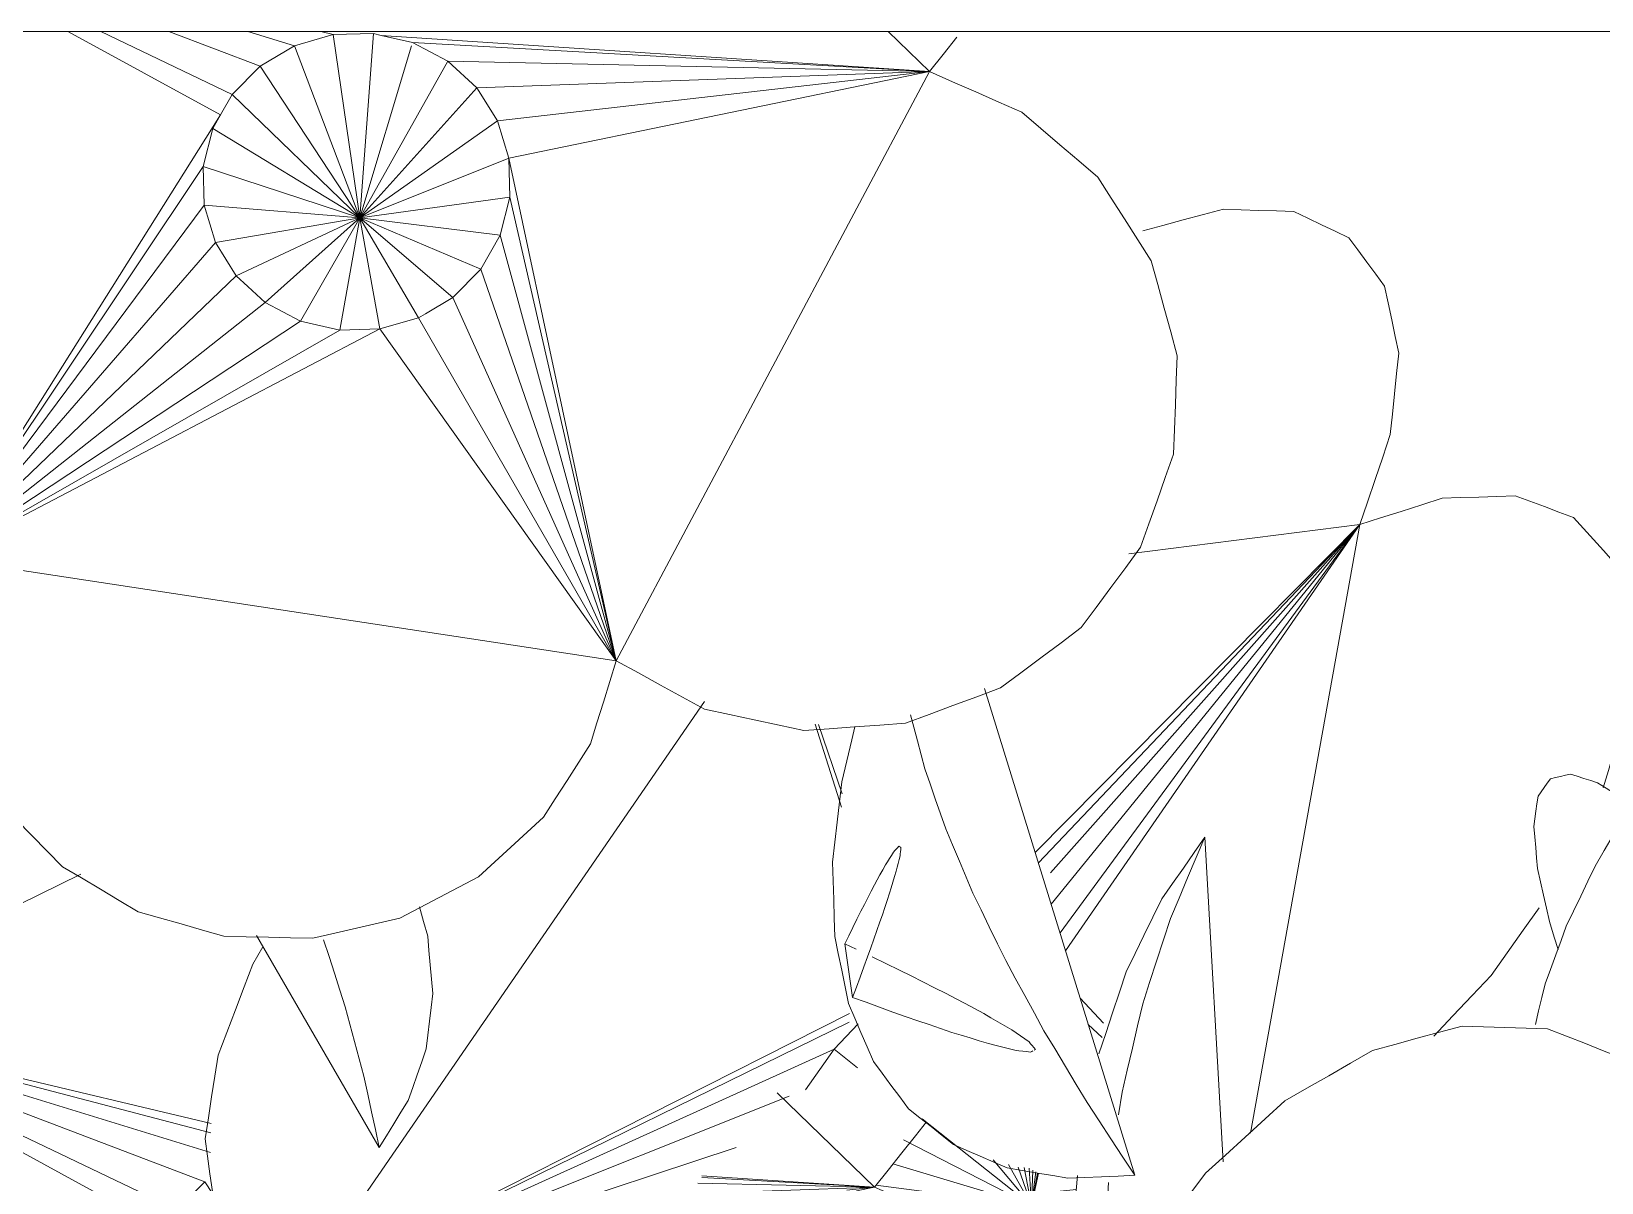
# Model space of a CAD drawing. Header units: metres. Extents: x -18.34 to -13.25, y -25.49 to -16.26.
# Drawn here: x -14.8534 to -14.7678, y -20.974 to -20.9112 of the extents above; entities that cross this region are included whole.
import ezdxf

# ---------------------------------------------------------------- set-up
doc = ezdxf.new("R2010")
doc.units = ezdxf.units.M
for name, color, linetype, lineweight in [('Importações nas famílias', 7, 'Continuous', 5), ('Quadro estrutural', 7, 'Continuous', 5), ('Vegetação', 7, 'Continuous', 5)]:
    doc.layers.add(name, color=color, linetype=linetype, lineweight=lineweight)

# ---------------------------------------------------------------- blocks, each defined once
blk = doc.blocks.new('Planta_pergolado_12200 - plantas pergolado_skp_Component_17-V3954-Pavimento 02 - Executivo')
at = {"layer": 'Importações nas famílias', "color": 9}
for p, q in [((0.052489, 0.120767), (0.046897, 0.083978)), ((0.052489, 0.120767), (0.067889, 0.104693)), ((0.052489, 0.120767), (0.069695, 0.105831)), ((0.052489, 0.120767), (0.071728, 0.106444)), ((0.052489, 0.120767), (0.073848, 0.106491)), ((0.052489, 0.120767), (0.076658, 0.105546)), ((0.064987, 0.096861), (0.052489, 0.120767)), ((0.052489, 0.120767), (0.064929, 0.099055)), ((0.052489, 0.120767), (0.065421, 0.101186)), ((0.052489, 0.120767), (0.066431, 0.103109)), ((0.076658, 0.105546), (0.081206, 0.113867)), ((0.077776, 0.104913), (0.081206, 0.112081)), ((0.079316, 0.103395), (0.081206, 0.108367)), ((0.069695, 0.105831), (0.071728, 0.106444)), ((0.071043, 0.097965), (0.073848, 0.106491)), ((0.071728, 0.106444), (0.071043, 0.097965)), ((0.071728, 0.106444), (0.073848, 0.106491)), ((0.073848, 0.106491), (0.075911, 0.105969)), ((0.067889, 0.104693), (0.069695, 0.105831)), ((0.069695, 0.105831), (0.071043, 0.097965)), ((0.075911, 0.105969), (0.071043, 0.097965)), ((0.075911, 0.105969), (0.076658, 0.105546)), ((0.076658, 0.105546), (0.077776, 0.104913)), ((0.067305, 0.104059), (0.067889, 0.104693)), ((0.071043, 0.097965), (0.067889, 0.104693)), ((0.071043, 0.097965), (0.077776, 0.104913)), ((0.077776, 0.104913), (0.079316, 0.103395)), ((0.066431, 0.103109), (0.067305, 0.104059)), ((0.080426, 0.101519), (0.081206, 0.104059)), ((0.065421, 0.101186), (0.066431, 0.103109)), ((0.066431, 0.103109), (0.071043, 0.097965)), ((0.071043, 0.097965), (0.079316, 0.103395)), ((0.079316, 0.103395), (0.080426, 0.101519)), ((0.064929, 0.099055), (0.065421, 0.101186)), ((0.071043, 0.097965), (0.065421, 0.101186)), ((0.071043, 0.097965), (0.080426, 0.101519)), ((0.080426, 0.101519), (0.081031, 0.099412)), ((0.071043, 0.097965), (0.081031, 0.099412)), ((0.081206, 0.100082), (0.081031, 0.099412)), ((0.081031, 0.099412), (0.081089, 0.097219)), ((0.071043, 0.097965), (0.064929, 0.099055)), ((0.064987, 0.096861), (0.064929, 0.099055)), ((0.071043, 0.097965), (0.064987, 0.096861)), ((0.065592, 0.094754), (0.071043, 0.097965)), ((0.071043, 0.097965), (0.066702, 0.092878)), ((0.071043, 0.097965), (0.068242, 0.091361)), ((0.071043, 0.097965), (0.070107, 0.090305)), ((0.071043, 0.097965), (0.07217, 0.089782)), ((0.071043, 0.097965), (0.07429, 0.089829)), ((0.071043, 0.097965), (0.076323, 0.090443)), ((0.071043, 0.097965), (0.078129, 0.09158)), ((0.071043, 0.097965), (0.079587, 0.093164)), ((0.071043, 0.097965), (0.080415, 0.095142)), ((0.071043, 0.097965), (0.081089, 0.097219)), ((0.064987, 0.096861), (0.046897, 0.083978)), ((0.065592, 0.094754), (0.064987, 0.096861)), ((0.08099, 0.09679), (0.079021, 0.066899)), ((0.08099, 0.09679), (0.080597, 0.095088)), ((0.081089, 0.097219), (0.08099, 0.09679)), ((0.080597, 0.095088), (0.079021, 0.066899)), ((0.080597, 0.095088), (0.079587, 0.093164)), ((0.065592, 0.094754), (0.046897, 0.083978)), ((0.065815, 0.094377), (0.065592, 0.094754)), ((0.065815, 0.094377), (0.066702, 0.092878)), ((0.046897, 0.083978), (0.066702, 0.092878)), ((0.066702, 0.092878), (0.068242, 0.091361)), ((0.079587, 0.093164), (0.078129, 0.09158)), ((0.079587, 0.093164), (0.079021, 0.066899)), ((0.046897, 0.083978), (0.068242, 0.091361)), ((0.068242, 0.091361), (0.070107, 0.090305)), ((0.078129, 0.09158), (0.076323, 0.090443)), ((0.078129, 0.09158), (0.079021, 0.066899)), ((0.070107, 0.090305), (0.046897, 0.083978)), ((0.070107, 0.090305), (0.07217, 0.089782)), ((0.076323, 0.090443), (0.07429, 0.089829)), ((0.076323, 0.090443), (0.079021, 0.066899)), ((0.046897, 0.083978), (0.07429, 0.089829)), ((0.07217, 0.089782), (0.046897, 0.083978)), ((0.07217, 0.089782), (0.07429, 0.089829)), ((0.07429, 0.089829), (0.079021, 0.066899)), ((0.079021, 0.066899), (0.046897, 0.083978)), ((0.079021, 0.066899), (0.081206, 0.069151))]:
    blk.add_line(p, q, dxfattribs=at)
at = {"layer": 'Importações nas famílias', "color": 9, "flags": 128}
for points in [[(0.035679, 0.11417), (0.03653, 0.115003), (0.037382, 0.115836), (0.038234, 0.116669), (0.039086, 0.117502)], [(0.033226, 0.110033), (0.033839, 0.111067), (0.034452, 0.112102), (0.035065, 0.113136), (0.035679, 0.11417)], [(0.031896, 0.105375), (0.032229, 0.10654), (0.032561, 0.107704), (0.032894, 0.108869), (0.033226, 0.110033)], [(0.031779, 0.100512), (0.031808, 0.101728), (0.031838, 0.102943), (0.031867, 0.104159), (0.031896, 0.105375)], [(0.032883, 0.095776), (0.032607, 0.09696), (0.032331, 0.098144), (0.032055, 0.099328), (0.031779, 0.100512)], [(0.035132, 0.091489), (0.03457, 0.09256), (0.034007, 0.093632), (0.033445, 0.094704), (0.032883, 0.095776)], [(0.038374, 0.087944), (0.037563, 0.08883), (0.036753, 0.089716), (0.035942, 0.090603), (0.035132, 0.091489)], [(0.042386, 0.085382), (0.041383, 0.086022), (0.04038, 0.086663), (0.039377, 0.087303), (0.038374, 0.087944)], [(0.046897, 0.083978), (0.04577, 0.084329), (0.044642, 0.08468), (0.043514, 0.085031), (0.042386, 0.085382)], [(0.044267, 0.07916), (0.044924, 0.080365), (0.045582, 0.081569), (0.04624, 0.082774), (0.046897, 0.083978)], [(0.0431, 0.073753), (0.043392, 0.075105), (0.043683, 0.076457), (0.043975, 0.077809), (0.044267, 0.07916)], [(0.043496, 0.068219), (0.043397, 0.069602), (0.043298, 0.070986), (0.043199, 0.07237), (0.0431, 0.073753)], [(0.045422, 0.063029), (0.044941, 0.064327), (0.044459, 0.065624), (0.043978, 0.066921), (0.043496, 0.068219)], [(0.079021, 0.066899), (0.078466, 0.06564), (0.07791, 0.064381), (0.077355, 0.063122), (0.076799, 0.061864)], [(0.080889, 0.065409), (0.079955, 0.066154), (0.079021, 0.066899)], [(0.048713, 0.058629), (0.04789, 0.059729), (0.047068, 0.060829), (0.046245, 0.061929), (0.045422, 0.063029)], [(0.076799, 0.061864), (0.075915, 0.060827), (0.07503, 0.05979), (0.074146, 0.058754), (0.073261, 0.057717)], [(0.053088, 0.055394), (0.051994, 0.056203), (0.0509, 0.057012), (0.049807, 0.05782), (0.048713, 0.058629)], [(0.073261, 0.057717), (0.072123, 0.056991), (0.070985, 0.056265), (0.069847, 0.055539), (0.068709, 0.054814)], [(0.058172, 0.0536), (0.056901, 0.054049), (0.05563, 0.054497), (0.054359, 0.054945), (0.053088, 0.055394)], [(0.068709, 0.054814), (0.067415, 0.05446), (0.066121, 0.054107), (0.064826, 0.053754), (0.063532, 0.053401)], [(0.063532, 0.053401), (0.062192, 0.053451), (0.060852, 0.0535), (0.059512, 0.05355), (0.058172, 0.0536)]]:
    blk.add_lwpolyline(points, dxfattribs=at)
blk = doc.blocks.new('Planta_pergolado_12200 - plantas pergolado_skp_Component_16-V3955-Pavimento 02 - Executivo')
blk.add_blockref('Planta_pergolado_12200 - plantas pergolado_skp_Component_17-V3954-Pavimento 02 - Executivo', (0, 0))
blk = doc.blocks.new('Planta_pergolado_12200 - plantas pergolado_skp_Component_17-V3965-Pavimento 02 - Executivo')
at = {"layer": 'Importações nas famílias', "color": 9}
for p, q in [((-0.002443, 0.140535), (-0.001881, 0.141145)), ((0.014438, 0.127395), (0.027264, 0.129434)), ((0.015853, 0.108557), (0.027264, 0.129434)), ((0.016971, 0.107923), (0.027264, 0.129434)), ((0.018511, 0.106406), (0.027264, 0.129434)), ((0.020103, 0.1061), (0.027264, 0.129434)), ((0.027264, 0.129434), (0.021178, 0.106077)), ((0.027264, 0.129434), (0.021679, 0.106066)), ((0.035281, 0.113157), (0.027264, 0.129434)), ((-0.004665, 0.124358), (0.005966, 0.126048)), ((-0.006395, 0.121772), (-0.000688, 0.115816)), ((-0.006252, 0.121986), (-0.000109, 0.116653)), ((-0.006138, 0.122156), (0.000354, 0.117323)), ((-0.006061, 0.12227), (0.000665, 0.117775)), ((-0.00602, 0.122332), (0.000832, 0.118016)), ((-0.002661, 0.11296), (-0.006965, 0.121193)), ((-0.006864, 0.121243), (-0.002364, 0.113389)), ((-0.0067, 0.12133), (-0.001899, 0.114062)), ((-0.00655, 0.12154), (-0.001314, 0.114909)), ((-0.009007, 0.119233), (-0.011721, 0.101372)), ((0.009056, 0.112167), (0.013043, 0.109502)), ((0.009604, 0.112492), (0.015853, 0.108557)), ((0.008211, 0.111474), (0.010923, 0.109455)), ((0.006951, 0.110525), (0.00889, 0.108842)), ((0.005379, 0.109483), (0.007084, 0.107704)), ((0.007084, 0.107704), (0.00889, 0.108842)), ((0.00889, 0.108842), (0.010923, 0.109455)), ((0.00889, 0.108842), (0.009724, 0.103979)), ((0.010923, 0.109455), (0.010436, 0.103424)), ((0.010891, 0.102961), (0.013043, 0.109502)), ((0.010923, 0.109455), (0.013043, 0.109502)), ((0.015106, 0.108979), (0.011212, 0.102577)), ((0.013043, 0.109502), (0.015106, 0.108979)), ((0.015106, 0.108979), (0.015853, 0.108557)), ((0.011532, 0.10231), (0.016971, 0.107923)), ((0.015853, 0.108557), (0.016971, 0.107923)), ((0.016971, 0.107923), (0.018511, 0.106406)), ((0.0065, 0.107069), (0.007084, 0.107704)), ((0.00812, 0.105493), (0.007084, 0.107704)), ((0.017188, 0.105537), (0.018511, 0.106406)), ((0.011822, 0.102015), (0.014086, 0.103501)), ((0.012137, 0.101695), (0.012958, 0.102006)), ((0.004787, 0.097765), (0.004182, 0.099872)), ((0.00501, 0.097388), (0.004787, 0.097765)), ((0.00501, 0.097388), (0.005897, 0.095889)), ((0.005897, 0.095889), (0.007437, 0.094371)), ((0.006489, 0.096583), (0.005966, 0.09597)), ((0.007764, 0.095142), (0.007437, 0.094371)), ((0.005966, 0.093862), (0.007437, 0.094371)), ((0.007437, 0.094371), (0.009302, 0.093315)), ((0.009302, 0.093315), (0.005981, 0.09241)), ((0.006068, 0.091256), (0.00997, 0.092089)), ((0.009629, 0.092394), (0.00608, 0.091579)), ((-0.017405, 0.088077), (-0.018418, 0.088393)), ((0.015396, 0.083576), (0.015686, 0.082173)), ((0.016958, 0.080884), (0.017146, 0.079248)), ((0.017851, 0.080032), (0.018216, 0.069909)), ((0.018424, 0.079535), (0.018216, 0.069909)), ((0.018742, 0.079316), (0.018216, 0.069909)), ((0.018836, 0.079314), (0.018216, 0.069909)), ((0.018216, 0.069909), (0.023353, 0.075205)), ((0.018043, 0.071417), (0.018216, 0.069909)), ((0.018016, 0.070881), (0.018216, 0.069909)), ((0.018216, 0.069909), (0.017661, 0.068651))]:
    blk.add_line(p, q, dxfattribs=at)
at = {"layer": 'Importações nas famílias', "color": 9, "flags": 128}
for points in [[(0.002126, 0.143668), (0.003253, 0.144008), (0.004379, 0.144348), (0.005506, 0.144688), (0.006633, 0.145028)], [(0.006633, 0.145028), (0.007808, 0.145054), (0.008984, 0.14508), (0.010159, 0.145106), (0.011334, 0.145132)], [(0.011334, 0.145132), (0.012478, 0.144843), (0.013622, 0.144553), (0.014765, 0.144263), (0.015909, 0.143974)], [(0.015909, 0.143974), (0.016943, 0.143389), (0.017977, 0.142803), (0.019011, 0.142218), (0.020044, 0.141632)], [(-0.001881, 0.141145), (-0.000879, 0.141776), (0.000122, 0.142407), (0.001124, 0.143037), (0.002126, 0.143668)], [(0.020044, 0.141632), (0.020898, 0.140791), (0.021752, 0.139949), (0.022606, 0.139108), (0.02346, 0.138266)], [(0.02346, 0.138266), (0.024075, 0.137226), (0.024691, 0.136186), (0.025307, 0.135146), (0.025922, 0.134106)], [(0.025922, 0.134106), (0.026258, 0.132938), (0.026593, 0.13177), (0.026928, 0.130602), (0.027264, 0.129434)], [(0.027264, 0.129434), (0.028371, 0.129835), (0.029479, 0.130236), (0.030587, 0.130636), (0.031695, 0.131037)], [(0.031695, 0.131037), (0.032867, 0.131127), (0.034039, 0.131216), (0.035211, 0.131306), (0.036383, 0.131396)], [(0.036383, 0.131396), (0.037539, 0.131168), (0.038695, 0.130941), (0.039852, 0.130714), (0.041008, 0.130486)], [(0.041008, 0.130486), (0.04207, 0.129958), (0.043132, 0.129429), (0.044193, 0.1289), (0.045255, 0.128371)], [(0.045255, 0.128371), (0.04615, 0.127577), (0.047045, 0.126782), (0.04794, 0.125988), (0.048835, 0.125194)], [(0.048835, 0.125194), (0.049502, 0.124188), (0.050169, 0.123182), (0.050837, 0.122177), (0.051504, 0.121171)], [(-0.027922, 0.098786), (-0.028198, 0.09997), (-0.028355, 0.100643)], [(-0.025673, 0.0945), (-0.026235, 0.095571), (-0.026798, 0.096643), (-0.02736, 0.097715), (-0.027922, 0.098786)], [(-0.022431, 0.090955), (-0.023242, 0.091841), (-0.024052, 0.092727), (-0.024863, 0.093613), (-0.025673, 0.0945)], [(-0.018418, 0.088393), (-0.019422, 0.089033), (-0.020425, 0.089674), (-0.021428, 0.090314), (-0.022431, 0.090955)], [(0.021775, 0.06707), (0.021017, 0.067674), (0.020084, 0.068419), (0.01915, 0.069164), (0.018216, 0.069909)]]:
    blk.add_lwpolyline(points, dxfattribs=at)
blk = doc.blocks.new('Planta_pergolado_12200 - plantas pergolado_skp_Component_16-V3966-Pavimento 02 - Executivo')
blk.add_blockref('Planta_pergolado_12200 - plantas pergolado_skp_Component_17-V3965-Pavimento 02 - Executivo', (0, 0))
blk = doc.blocks.new('Planta_pergolado_12200 - plantas pergolado_skp_Component_12-V3995-Pavimento 02 - Executivo')
at = {"layer": 'Importações nas famílias', "color": 9}
for p, q in [((0.015458, 0.059151), (0.014144, 0.059142)), ((0.022159, 0.056592), (0.02339, 0.056408)), ((0.019603, 0.050899), (0.037297, 0.051891))]:
    blk.add_line(p, q, dxfattribs=at)
at = {"layer": 'Importações nas famílias', "color": 9, "flags": 128}
for points in [[(0.018859, 0.05883), (0.018035, 0.058908), (0.016747, 0.05903), (0.015458, 0.059151)], [(0.013492, 0.057475), (0.014736, 0.057392), (0.01598, 0.057309), (0.017224, 0.057226), (0.018468, 0.057143)], [(0.029952, 0.05618), (0.028834, 0.056552), (0.027716, 0.056924), (0.026598, 0.057295), (0.02548, 0.057667)], [(0.02339, 0.056408), (0.024594, 0.056126), (0.025797, 0.055843), (0.027001, 0.055561), (0.028204, 0.055279)], [(0.033922, 0.05424), (0.03293, 0.054725), (0.031937, 0.05521), (0.030945, 0.055695), (0.029952, 0.05618)], [(0.028204, 0.055279), (0.029367, 0.054901), (0.030531, 0.054523), (0.031694, 0.054145), (0.032857, 0.053767)], [(0.037297, 0.051891), (0.036453, 0.052478), (0.035609, 0.053065), (0.034766, 0.053652), (0.033922, 0.05424)], [(0.032857, 0.053767), (0.033967, 0.053298), (0.035077, 0.052829), (0.036187, 0.05236), (0.037297, 0.051891)]]:
    blk.add_lwpolyline(points, dxfattribs=at)
blk = doc.blocks.new('Planta_pergolado_12200 - plantas pergolado_skp_Component_12-V3060-Pavimento 02 - Executivo')
at = {"layer": 'Importações nas famílias', "color": 9}
blk.add_line((0.021577, 0.025759), (0.039085, 0.028637), dxfattribs=at)
at = {"layer": 'Importações nas famílias', "color": 9, "flags": 128}
for points in [[(0.027076, 0.033876), (0.027818, 0.033697), (0.028561, 0.033518), (0.029303, 0.033339)], [(0.035583, 0.033754), (0.03486, 0.033593), (0.034138, 0.033432), (0.033416, 0.033271), (0.032694, 0.03311)], [(0.037876, 0.033962), (0.037303, 0.03391), (0.036729, 0.033858), (0.036156, 0.033806), (0.035583, 0.033754)], [(0.039521, 0.033728), (0.03911, 0.033786), (0.038699, 0.033845), (0.038287, 0.033903), (0.037876, 0.033962)], [(0.040478, 0.033058), (0.040239, 0.033225), (0.04, 0.033393), (0.03976, 0.03356), (0.039521, 0.033728)], [(0.029303, 0.033339), (0.030087, 0.033051), (0.030872, 0.032763), (0.031656, 0.032476), (0.032441, 0.032188)], [(0.032694, 0.03311), (0.03184, 0.032843), (0.031174, 0.032635)], [(0.040726, 0.031967), (0.040664, 0.03224), (0.040602, 0.032513), (0.04054, 0.032785), (0.040478, 0.033058)], [(0.032441, 0.032188), (0.033259, 0.031795), (0.034077, 0.031402), (0.034896, 0.031008), (0.035714, 0.030615)], [(0.040258, 0.030482), (0.040375, 0.030854), (0.040492, 0.031225), (0.040609, 0.031596), (0.040726, 0.031967)], [(0.035714, 0.030615), (0.036556, 0.030121), (0.037399, 0.029626), (0.038242, 0.029132), (0.039085, 0.028637)], [(0.039085, 0.028637), (0.039378, 0.029099), (0.039671, 0.02956), (0.039964, 0.030021), (0.040258, 0.030482)]]:
    blk.add_lwpolyline(points, dxfattribs=at)
blk = doc.blocks.new('Planta_pergolado_12200 - plantas pergolado_skp_Component_12-V3061-Pavimento 02 - Executivo')
at = {"layer": 'Importações nas famílias', "color": 9}
blk.add_line((0.018861, 0.055712), (0.045399, 0.063897), dxfattribs=at)
at = {"layer": 'Importações nas famílias', "color": 9, "flags": 128}
for points in [[(0.031868, 0.072061), (0.030956, 0.071874), (0.030044, 0.071688), (0.029131, 0.071501), (0.028219, 0.071314)], [(0.035928, 0.072187), (0.034913, 0.072155), (0.033898, 0.072124), (0.032883, 0.072093), (0.031868, 0.072061)], [(0.040305, 0.071688), (0.039211, 0.071813), (0.038116, 0.071938), (0.037022, 0.072062), (0.035928, 0.072187)], [(0.028219, 0.071314), (0.027431, 0.070977), (0.026644, 0.070639), (0.025856, 0.070301), (0.025068, 0.069964)], [(0.043298, 0.070964), (0.0426, 0.071133), (0.041452, 0.071411), (0.040305, 0.071688)], [(0.025068, 0.069964), (0.024423, 0.069483), (0.023778, 0.069003), (0.023133, 0.068522), (0.022488, 0.068041)], [(0.022488, 0.068041), (0.022001, 0.067429), (0.021513, 0.066817), (0.021026, 0.066205), (0.020539, 0.065592)], [(0.041021, 0.067157), (0.041777, 0.067357), (0.042534, 0.067557), (0.04329, 0.067757), (0.043959, 0.067934)], [(0.037741, 0.066013), (0.038561, 0.066299), (0.039381, 0.066585), (0.040201, 0.066871), (0.041021, 0.067157)], [(0.034242, 0.064538), (0.035117, 0.064907), (0.035991, 0.065275), (0.036866, 0.065644), (0.037741, 0.066013)], [(0.020539, 0.065592), (0.020221, 0.064863), (0.019904, 0.064133), (0.019586, 0.063403), (0.019268, 0.062674)], [(0.030563, 0.062749), (0.031482, 0.063196), (0.032402, 0.063644), (0.033322, 0.064091), (0.034242, 0.064538)], [(0.019268, 0.062674), (0.019127, 0.061844), (0.018986, 0.061014), (0.018845, 0.060184), (0.018704, 0.059354)], [(0.026744, 0.060666), (0.027699, 0.061187), (0.028653, 0.061708), (0.029608, 0.062228), (0.030563, 0.062749)], [(0.022829, 0.058312), (0.023808, 0.0589), (0.024787, 0.059489), (0.025766, 0.060077), (0.026744, 0.060666)], [(0.018704, 0.059354), (0.018744, 0.058444), (0.018783, 0.057533), (0.018822, 0.056623), (0.018861, 0.055712)], [(0.018861, 0.055712), (0.019853, 0.056362), (0.020845, 0.057012), (0.021837, 0.057662), (0.022829, 0.058312)]]:
    blk.add_lwpolyline(points, dxfattribs=at)
blk = doc.blocks.new('Planta_pergolado_12200 - plantas pergolado_skp_Component_17-V3996-Pavimento 02 - Executivo')
at = {"layer": 'Importações nas famílias', "color": 9}
for p, q in [((-0.002745, 0.112838), (-0.003658, 0.113303)), ((0.031321, 0.103235), (0.030366, 0.103794)), ((0.012483, 0.101343), (0.00655, 0.096496)), ((0.017869, 0.080178), (0.012483, 0.101343)), ((0.012483, 0.101343), (0.044688, 0.079162)), ((0.020381, 0.077448), (0.012483, 0.101343)), ((0.023173, 0.07455), (0.012483, 0.101343)), ((0.025738, 0.072095), (0.012483, 0.101343)), ((0.027212, 0.071278), (0.012483, 0.101343)), ((0.02768, 0.071269), (0.012483, 0.101343)), ((0.025738, 0.072095), (0.023526, 0.073665)), ((0.043449, 0.073134), (0.038926, 0.071693)), ((0.03966, 0.071661), (0.043437, 0.072959)), ((0.024726, 0.070819), (0.025738, 0.072095)), ((0.027123, 0.070787), (0.025738, 0.072095)), ((0.017215, 0.061345), (0.01833, 0.069819)), ((0.017215, 0.061345), (0.01948, 0.068901)), ((0.017215, 0.061345), (0.020788, 0.06832)), ((0.017215, 0.061345), (0.021939, 0.067303)), ((0.017215, 0.061345), (0.017187, 0.06623)), ((0.017215, 0.061345), (0.016768, 0.065077)), ((0.017215, 0.061345), (0.016548, 0.064462)), ((0.017082, 0.061736), (0.016347, 0.063898)), ((0.016353, 0.063914), (0.017084, 0.061736)), ((0.017215, 0.061345), (0.016421, 0.064105)), ((0.017312, 0.058939), (0.016423, 0.063674)), ((0.017215, 0.061345), (0.019699, 0.063438)), ((0.016012, 0.062958), (0.016929, 0.058956)), ((0.017215, 0.061345), (0.01945, 0.062591)), ((0.017215, 0.061345), (0.019297, 0.062072)), ((0.017215, 0.061345), (0.019294, 0.061736)), ((0.017215, 0.061345), (0.019258, 0.061468)), ((0.017215, 0.061345), (0.018986, 0.061016)), ((0.019046, 0.061114), (0.017215, 0.061345)), ((0.017215, 0.061345), (0.019135, 0.061261)), ((0.018983, 0.060964), (0.017215, 0.061345)), ((0.018093, 0.058889), (0.017818, 0.061556)), ((0.054328, 0.043442), (0.035884, 0.060962)), ((0.054328, 0.043442), (0.036451, 0.061137)), ((0.033639, 0.06027), (0.054328, 0.043442)), ((0.035351, 0.060309), (0.054328, 0.043442)), ((0.031091, 0.059484), (0.054328, 0.043442)), ((0.032069, 0.059786), (0.054328, 0.043442)), ((0.02637, 0.057497), (0.027084, 0.058248)), ((0.027154, 0.057413), (0.028511, 0.058688)), ((0.052728, 0.05604), (0.054328, 0.043442)), ((0.021164, 0.049397), (0.054328, 0.043442))]:
    blk.add_line(p, q, dxfattribs=at)
at = {"layer": 'Importações nas famílias', "color": 9, "flags": 128}
for points in [[(-0.003658, 0.113303), (-0.005025, 0.113676), (-0.006393, 0.114049)], [(0.007629, 0.106276), (0.006245, 0.107302), (0.00486, 0.108328), (0.003922, 0.109023)], [(0.012483, 0.101343), (0.011269, 0.102577), (0.010056, 0.10381), (0.008843, 0.105043), (0.007629, 0.106276)], [(0.020855, 0.106387), (0.019897, 0.106256), (0.018938, 0.106125), (0.01798, 0.105993), (0.017021, 0.105862)], [(0.025407, 0.105682), (0.024269, 0.105858), (0.023131, 0.106035), (0.021993, 0.106211), (0.020855, 0.106387)], [(0.017021, 0.105862), (0.016307, 0.105432), (0.015593, 0.105002), (0.014879, 0.104572), (0.014165, 0.104142)], [(0.030366, 0.103794), (0.029126, 0.104266), (0.027887, 0.104738), (0.026647, 0.10521), (0.025407, 0.105682)], [(0.014165, 0.104142), (0.013745, 0.103442), (0.013324, 0.102742), (0.012903, 0.102043), (0.012483, 0.101343)], [(0.071518, 0.050867), (0.071223, 0.051971), (0.070928, 0.053074), (0.070634, 0.054178), (0.070339, 0.055281)], [(0.071387, 0.047033), (0.07142, 0.047992), (0.071452, 0.04895), (0.071485, 0.049909), (0.071518, 0.050867)], [(0.069955, 0.04404), (0.070313, 0.044788), (0.070671, 0.045537), (0.071029, 0.046285), (0.071387, 0.047033)], [(0.067321, 0.042092), (0.06798, 0.042579), (0.068638, 0.043066), (0.069297, 0.043553), (0.069955, 0.04404)], [(0.054328, 0.043442), (0.055554, 0.043027), (0.05678, 0.042613), (0.058006, 0.042198), (0.059232, 0.041783)], [(0.055761, 0.038947), (0.055403, 0.040071), (0.055045, 0.041195), (0.054686, 0.042318), (0.054328, 0.043442)], [(0.063664, 0.041322), (0.064578, 0.041515), (0.065492, 0.041707), (0.066407, 0.0419), (0.067321, 0.042092)], [(0.059232, 0.041783), (0.06034, 0.041668), (0.061448, 0.041553), (0.062556, 0.041438), (0.063664, 0.041322)], [(0.026439, 0.039413), (0.027544, 0.03837), (0.028652, 0.037323), (0.02976, 0.036276)], [(0.055895, 0.034975), (0.055861, 0.035968), (0.055828, 0.036961), (0.055795, 0.037954), (0.055761, 0.038947)], [(0.02976, 0.036276), (0.030987, 0.035406), (0.032213, 0.034535), (0.033439, 0.033665)], [(0.054718, 0.031795), (0.055012, 0.03259), (0.055306, 0.033385), (0.055601, 0.03418), (0.055895, 0.034975)], [(0.052313, 0.029625), (0.052914, 0.030168), (0.053516, 0.03071), (0.054117, 0.031253), (0.054718, 0.031795)], [(0.039974, 0.030174), (0.040916, 0.029897), (0.042124, 0.02954), (0.043333, 0.029184), (0.044542, 0.028827)], [(0.048842, 0.028613), (0.04971, 0.028866), (0.050577, 0.029119), (0.051445, 0.029372), (0.052313, 0.029625)], [(0.044542, 0.028827), (0.045617, 0.028774), (0.046692, 0.02872), (0.047767, 0.028666), (0.048842, 0.028613)]]:
    blk.add_lwpolyline(points, dxfattribs=at)
blk = doc.blocks.new('Planta_pergolado_12200 - plantas pergolado_skp_Component_16-V3997-Pavimento 02 - Executivo')
for name in ['Planta_pergolado_12200 - plantas pergolado_skp_Component_17-V3996-Pavimento 02 - Executivo', 'Planta_pergolado_12200 - plantas pergolado_skp_Component_12-V3061-Pavimento 02 - Executivo', 'Planta_pergolado_12200 - plantas pergolado_skp_Component_12-V3995-Pavimento 02 - Executivo', 'Planta_pergolado_12200 - plantas pergolado_skp_Component_12-V3060-Pavimento 02 - Executivo']:
    blk.add_blockref(name, (0, 0))
blk = doc.blocks.new('Planta_pergolado_12200 - plantas pergolado_skp_-V4002-Pavimento 02 - Executivo')
blk.add_blockref('Planta_pergolado_12200 - plantas pergolado_skp_Component_16-V3997-Pavimento 02 - Executivo', (0, 0))
blk = doc.blocks.new('Planta_pergolado_12200 - plantas pergolado_skp_-V4003-Pavimento 02 - Executivo')
for name in ['Planta_pergolado_12200 - plantas pergolado_skp_Component_16-V3966-Pavimento 02 - Executivo', 'Planta_pergolado_12200 - plantas pergolado_skp_Component_16-V3955-Pavimento 02 - Executivo', 'Planta_pergolado_12200 - plantas pergolado_skp_-V4002-Pavimento 02 - Executivo']:
    blk.add_blockref(name, (0, 0))
blk = doc.blocks.new('Planta_pergolado_12200 - plantas pergolado_skp_-V4061-Pavimento 02 - Executivo')
blk.add_blockref('Planta_pergolado_12200 - plantas pergolado_skp_-V4003-Pavimento 02 - Executivo', (0, 0))
blk = doc.blocks.new('Planta_pergolado_12200 - plantas pergolado_skp_Component_12-V3283-Pavimento 02 - Executivo')
at = {"layer": 'Importações nas famílias', "color": 9}
blk.add_line((0.031936, 0.103591), (0.02038, 0.096903), dxfattribs=at)
at = {"layer": 'Importações nas famílias', "color": 9, "flags": 128}
for points in [[(0.031698, 0.099932), (0.030784, 0.099636), (0.029871, 0.099339), (0.028957, 0.099043), (0.028043, 0.098747)], [(0.028043, 0.098747), (0.027096, 0.098493), (0.02615, 0.09824), (0.025203, 0.097987), (0.024256, 0.097733)], [(0.024256, 0.097733), (0.023287, 0.097526), (0.022318, 0.097318), (0.021349, 0.097111), (0.02038, 0.096903)], [(0.02038, 0.096903), (0.021019, 0.096507), (0.021658, 0.09611), (0.022298, 0.095714), (0.022937, 0.095317)], [(0.022937, 0.095317), (0.023641, 0.095071), (0.024346, 0.094826), (0.02505, 0.09458), (0.025754, 0.094335)], [(0.025754, 0.094335), (0.026507, 0.094246), (0.02726, 0.094157), (0.028013, 0.094068), (0.028766, 0.093979)], [(0.028766, 0.093979), (0.029549, 0.094048), (0.030333, 0.094118), (0.031117, 0.094188), (0.031901, 0.094258)], [(0.031901, 0.094258), (0.032697, 0.094485), (0.033493, 0.094711)]]:
    blk.add_lwpolyline(points, dxfattribs=at)
blk = doc.blocks.new('Planta_pergolado_12200 - plantas pergolado_skp_Component_12-V3284-Pavimento 02 - Executivo')
at = {"layer": 'Importações nas famílias', "color": 9}
for p, q in [((0.031476, 0.07152), (0.028554, 0.071092)), ((0.031181, 0.070906), (0.031476, 0.07152)), ((0.025688, 0.061196), (0.025726, 0.061131))]:
    blk.add_line(p, q, dxfattribs=at)
at = {"layer": 'Importações nas famílias', "color": 9, "flags": 128}
for points in [[(0.028554, 0.071092), (0.028289, 0.07036), (0.028025, 0.069629), (0.027761, 0.068897), (0.027496, 0.068166)], [(0.030774, 0.070275), (0.030219, 0.070479), (0.029664, 0.070683), (0.029109, 0.070888), (0.028554, 0.071092)], [(0.031476, 0.07152), (0.031922, 0.0713), (0.032368, 0.07108), (0.032815, 0.07086), (0.033261, 0.07064)], [(0.032676, 0.069601), (0.0322, 0.06977), (0.031725, 0.069938), (0.03125, 0.070107), (0.030774, 0.070275)], [(0.033261, 0.07064), (0.03362, 0.070454), (0.03398, 0.070269), (0.034339, 0.070083), (0.034699, 0.069898)], [(0.030044, 0.06854), (0.030402, 0.069285), (0.03076, 0.07003)], [(0.034237, 0.069078), (0.033846, 0.069209), (0.033456, 0.06934), (0.033066, 0.069471), (0.032676, 0.069601)], [(0.034699, 0.069898), (0.034968, 0.069749), (0.035236, 0.069601), (0.035505, 0.069452), (0.035774, 0.069304)], [(0.028766, 0.065991), (0.029086, 0.066628), (0.029405, 0.067265), (0.029725, 0.067902), (0.030044, 0.06854)], [(0.03544, 0.068712), (0.03514, 0.068803), (0.034839, 0.068895), (0.034538, 0.068987), (0.034237, 0.069078)], [(0.036273, 0.068505), (0.036065, 0.068557), (0.035857, 0.068609), (0.035649, 0.06866), (0.03544, 0.068712)], [(0.035774, 0.069304), (0.035949, 0.069194), (0.036125, 0.069084), (0.0363, 0.068973), (0.036475, 0.068863)], [(0.036726, 0.068462), (0.036613, 0.068473), (0.0365, 0.068484), (0.036386, 0.068495), (0.036273, 0.068505)], [(0.036475, 0.068863), (0.036555, 0.068793), (0.036634, 0.068722), (0.036714, 0.068652), (0.036793, 0.068582)], [(0.036793, 0.068582), (0.036777, 0.068552), (0.03676, 0.068522), (0.036743, 0.068492), (0.036726, 0.068462)], [(0.027496, 0.068166), (0.027285, 0.067545), (0.027074, 0.066923), (0.026863, 0.066302), (0.026652, 0.065681)], [(0.027673, 0.063934), (0.027946, 0.064448), (0.028219, 0.064962), (0.028493, 0.065477), (0.028766, 0.065991)], [(0.026652, 0.065681), (0.0265, 0.065184), (0.026347, 0.064688), (0.026195, 0.064191), (0.026042, 0.063695)], [(0.026042, 0.063695), (0.025951, 0.063334), (0.025861, 0.062974), (0.02577, 0.062614), (0.02568, 0.062254)], [(0.026788, 0.062417), (0.027009, 0.062796), (0.02723, 0.063175), (0.027451, 0.063554), (0.027673, 0.063934)], [(0.02568, 0.062254), (0.025653, 0.062039), (0.025627, 0.061823), (0.0256, 0.061608), (0.025574, 0.061393)], [(0.026134, 0.061475), (0.026298, 0.06171), (0.026461, 0.061946), (0.026625, 0.062181), (0.026788, 0.062417)], [(0.025574, 0.061393), (0.025612, 0.061327), (0.02565, 0.061262)], [(0.025726, 0.061131), (0.025828, 0.061217), (0.02593, 0.061303), (0.026032, 0.061389), (0.026134, 0.061475)]]:
    blk.add_lwpolyline(points, dxfattribs=at)
blk = doc.blocks.new('Planta_pergolado_12200 - plantas pergolado_skp_Component_16-V4206-Pavimento 02 - Executivo')
for name in ['Planta_pergolado_12200 - plantas pergolado_skp_Component_12-V3283-Pavimento 02 - Executivo', 'Planta_pergolado_12200 - plantas pergolado_skp_Component_12-V3284-Pavimento 02 - Executivo']:
    blk.add_blockref(name, (0, 0))
blk = doc.blocks.new('Planta_pergolado_12200 - plantas pergolado_skp_Component_17-V4240-Pavimento 02 - Executivo')
at = {"layer": 'Importações nas famílias', "color": 9, "flags": 128}
for points in [[(0.018975, 0.051858), (0.017753, 0.052758), (0.016531, 0.053658), (0.015309, 0.054558), (0.014088, 0.055458)], [(0.022921, 0.047524), (0.021934, 0.048608), (0.020948, 0.049691), (0.019961, 0.050774), (0.018975, 0.051858)], [(0.025657, 0.042754), (0.024973, 0.043947), (0.024289, 0.045139), (0.023605, 0.046332), (0.022921, 0.047524)], [(0.026997, 0.037871), (0.026662, 0.039092), (0.026327, 0.040313), (0.025992, 0.041533), (0.025657, 0.042754)], [(0.026849, 0.033209), (0.026886, 0.034375), (0.026923, 0.03554), (0.02696, 0.036706), (0.026997, 0.037871)], [(0.025224, 0.029086), (0.02563, 0.030117), (0.026036, 0.031147), (0.026443, 0.032178), (0.026849, 0.033209)]]:
    blk.add_lwpolyline(points, dxfattribs=at)
blk = doc.blocks.new('Planta_pergolado_12200 - plantas pergolado_skp_Component_16-V4241-Pavimento 02 - Executivo')
blk.add_blockref('Planta_pergolado_12200 - plantas pergolado_skp_Component_17-V4240-Pavimento 02 - Executivo', (0, 0))
blk = doc.blocks.new('Planta_pergolado_12200 - plantas pergolado_skp_-V4246-Pavimento 02 - Executivo')
blk.add_blockref('Planta_pergolado_12200 - plantas pergolado_skp_Component_16-V4241-Pavimento 02 - Executivo', (0, 0))
blk = doc.blocks.new('Planta_pergolado_12200 - plantas pergolado_skp_-V4247-Pavimento 02 - Executivo')
for name in ['Planta_pergolado_12200 - plantas pergolado_skp_-V4246-Pavimento 02 - Executivo', 'Planta_pergolado_12200 - plantas pergolado_skp_Component_16-V4206-Pavimento 02 - Executivo']:
    blk.add_blockref(name, (0, 0))
blk = doc.blocks.new('Planta_pergolado_12200 - plantas pergolado_skp_-V4293-Pavimento 02 - Executivo')
blk.add_blockref('Planta_pergolado_12200 - plantas pergolado_skp_-V4247-Pavimento 02 - Executivo', (0, 0))
blk = doc.blocks.new('Planta_pergolado_12200 - Planta_pergolado_12200-V4294-Pavimento 02 - Executivo')
for name in ['Planta_pergolado_12200 - plantas pergolado_skp_-V4293-Pavimento 02 - Executivo', 'Planta_pergolado_12200 - plantas pergolado_skp_-V4061-Pavimento 02 - Executivo']:
    blk.add_blockref(name, (0, 0))
blk = doc.blocks.new('Tram - Tram-V4302-Pavimento 02 - Executivo')
at = {"layer": 'Quadro estrutural'}
blk.add_line((2.5, -0.05), (0, -0.05), dxfattribs=at)

msp = doc.modelspace()

# ---------------------------------------------------------------- block references
at = {"layer": 'Quadro estrutural'}
msp.add_blockref('Tram - Tram-V4302-Pavimento 02 - Executivo', (-16.59, -20.861243), dxfattribs=at)
at = {"layer": 'Vegetação', "color": 9, "rotation": 89.99999999999997}
msp.add_blockref('Planta_pergolado_12200 - Planta_pergolado_12200-V4294-Pavimento 02 - Executivo', (-14.737518, -20.992449), dxfattribs=at)

doc.saveas('drawing.dxf')
